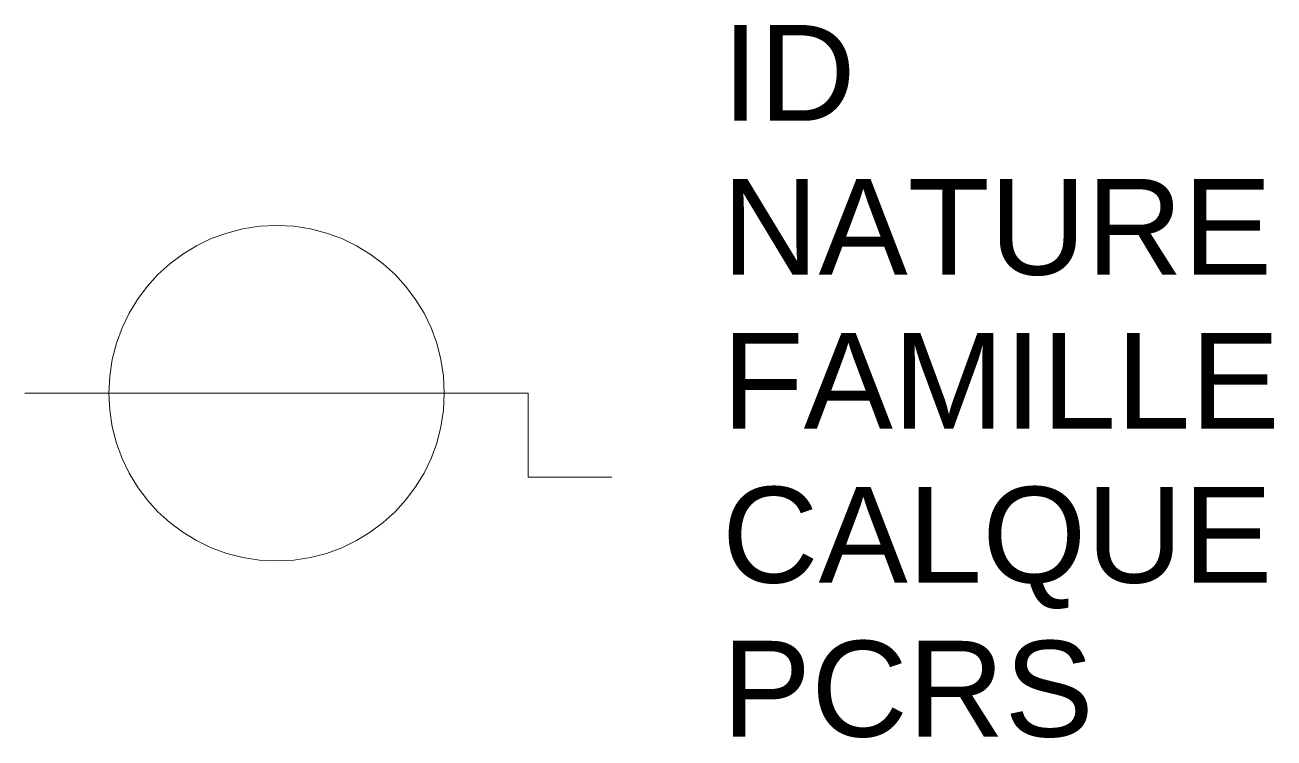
# Model space of a CAD drawing. Header units: metres. Extents: x -0.53 to 2.08, y -0.72 to 0.77.
import ezdxf

# ---------------------------------------------------------------- set-up
doc = ezdxf.new("R2010")
doc.units = ezdxf.units.M
doc.linetypes.add('Socle_Continu', pattern=[2.5, 2.5, 0])
doc.layers.add('EAUPO_SCS', color=140, linetype='Socle_Continu', lineweight=13)
doc.styles.get("Standard").update_dxf_attribs({"font": 'arial.ttf'})

msp = doc.modelspace()

# ---------------------------------------------------------------- linework, layer by layer
at = {"layer": 'EAUPO_SCS', "linetype": 'Socle_Continu'}
for p, q in [((-0.525, 0), (0.525, 0)), ((0.525, 0), (0.525, -0.175)), ((0.525, -0.175), (0.7, -0.175))]:
    msp.add_line(p, q, dxfattribs=at)
msp.add_circle((0, 0), 0.35, dxfattribs=at)

# ---------------------------------------------------------------- texts
at = {"layer": 'EAUPO_SCS', "linetype": 'Socle_Continu', "flags": 9}
for tag, p, s in [('ID', (0.9294, 0.5684), 'AP_0011'), ('NATURE', (0.9294, 0.2471), 'Puits'), ('FAMILLE', (0.9294, -0.0742), 'Eau potable'), ('CALQUE', (0.9294, -0.3955), 'EAUPO_SCS'), ('PCRS', (0.9294, -0.7168), 'AffleurantSymbole')]:
    msp.add_attdef(tag, p, s, height=0.2, dxfattribs=at)

doc.saveas('drawing.dxf')
